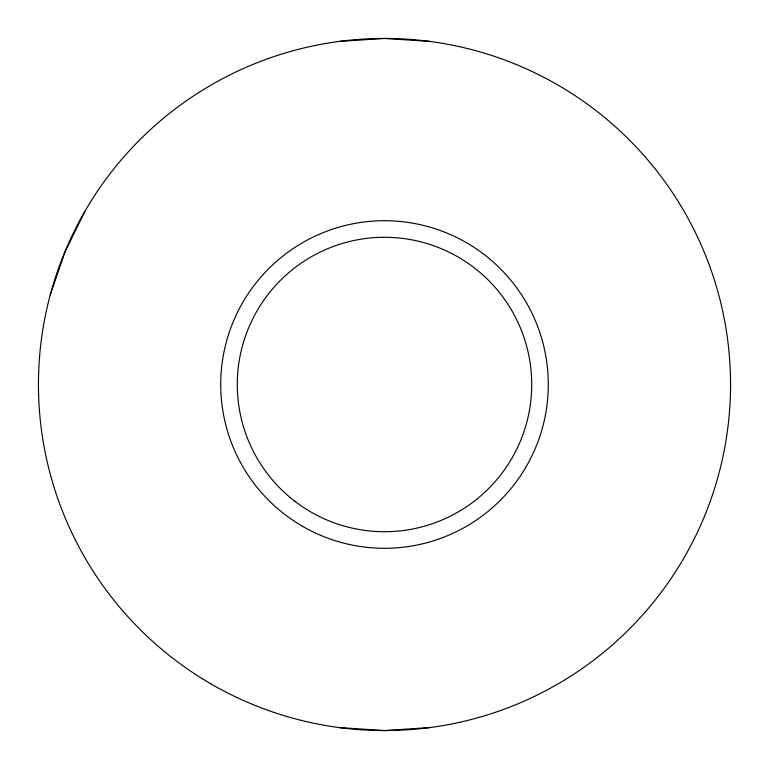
<?xml version="1.0" encoding="UTF-8"?>
<svg xmlns="http://www.w3.org/2000/svg" width="769" height="769" viewBox="0 0 769 769"><rect width="100%" height="100%" fill="white"/><g stroke="black" fill="none" stroke-linecap="round" stroke-linejoin="round"><path stroke-width="1.15" d="M50.245 294.94L65.019 251.953L84.811 211.475M339.331 41.411L384.5 38.45L429.669 41.411M429.669 727.589L384.5 730.55L339.331 727.589M211.475 684.189A346.05 346.05 0 0 0 730.55 384.5A346.05 346.05 0 0 0 211.475 84.811A346.05 346.05 0 0 0 211.475 684.189M294.883 501.292A147.215 147.215 0 0 0 530.456 403.715A147.215 147.215 0 0 0 328.161 248.493A147.215 147.215 0 0 0 294.883 501.292M302.611 526.342A163.787 163.787 0 0 0 548.287 384.5A163.787 163.787 0 0 0 302.611 242.658A163.787 163.787 0 0 0 302.611 526.342"/></g></svg>
